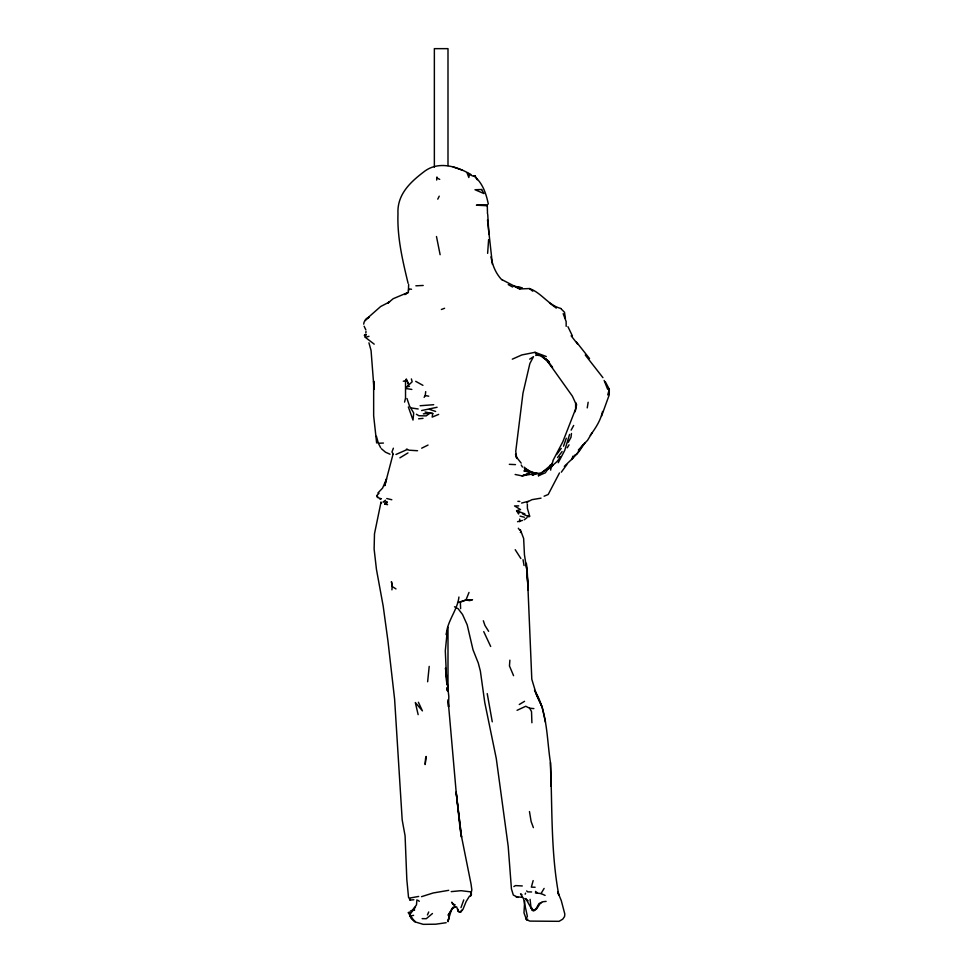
<?xml version="1.0" encoding="UTF-8"?>
<svg xmlns="http://www.w3.org/2000/svg" width="973" height="973" viewBox="0 0 973 973"><rect width="100%" height="100%" fill="white"/><g stroke="black" fill="none" stroke-linecap="round" stroke-linejoin="round"><path stroke-width="1.46" d="M488.616 239.626L487.631 253.357M605.279 381.684L609.305 389.273L609.268 394.783L601.545 416.14M519.618 521.71L519.728 519.047M408.332 292.581L408.66 284.469M524.921 898.505L526.065 899.076L532.34 910.4L535.32 910.083L538.981 903.576L541.547 902.397M488.896 234.42L487.741 214.449M524.702 900.694L523.985 912.893L526.527 919.74L529.932 921.103L559.098 921.322L562.747 919.157L564.559 916.554L564.814 914.036L561.287 900.645L557.651 891.742L558.782 895.026C550.669 851.375 552.396 806.726 550.45 762.552C546.644 738.227 547.665 711.981 534.53 690.21L542.265 707.322L545.427 722.124M509.876 660.18L509.463 665.946L513.562 675.676M536.853 473.036L532.328 475.006L535.466 473.146L532.401 474.046L532.328 475.006L540.003 473.048L538.458 475.736L545.379 472.756C548.991 466.067 557.444 463.987 560.12 456.592M550.682 470.141L550.864 467.855L553.09 464.948L551.715 464.316L538.458 475.736C541.45 471.978 546.315 469.217 550.864 467.855M458.928 597.021C457.492 610.217 447.094 620.944 446.303 634.7L447.276 630.893L445.306 650.876L446.838 684.615M416.931 899.843L416.468 904.926L412.078 910.728L414.62 907.894M365.824 333.07L365.982 331.44M408.21 386.001L408.429 383.739L406.264 379.239L405.522 380.808L405.534 398.042L404.586 402.092M487.327 205.741L476.417 205.181L487.291 204.804L487.497 213.805M427.634 681.769L429.202 666.396M391.924 589.845L392.265 585.32L391.426 581.647L392.289 586.573L395.975 588.92M424.119 397.349L425.25 395.549L425.7 391.62M448.31 920.19L449.271 915.836L448.079 921.65L447.544 920.981M571.479 433.484L570.981 437.351L568.305 442.301M425.067 412.029L432.742 413.489L432.17 417.113L438.665 414.389M587.254 407.882L588.154 402.25M609.305 389.273L607.736 394.904M469.473 174.179L468.828 177.512L467.101 172.975L472.501 175.967L474.982 175.76L477.257 179.737M363.695 324.143L364.097 322.075L366.712 318.512L369.326 317.113L365.216 320.117L380.711 306.483L389.528 301.934L387.984 303.004L393.214 298.687L408.113 292.423L404.841 294.564M471.528 894.041L470.616 895.926L471.832 889.796L471.078 884.226L460.302 830.468L456.142 791.998L461.482 837.133M575.152 411.774L576.624 404.549M381.392 502.944L380.99 502.25L374.483 533.824L374.119 549.027L376.454 569.412L383.18 606.057L387.935 640.854L394.612 699.234L402.19 819.947L405.084 835.807L406.823 879.556L408.538 897.483M436.682 180.066L436.95 176.989M602.555 411.457C600.669 420.348 595.634 428.132 590.27 435.32M470.616 895.926L470.859 891.888L461.02 890.684L451.204 891.633M533.155 880.589L531.343 887.133L535.101 887.254M448.298 920.008L451.521 909.597L448.127 915.301L453.296 907.371M569.57 434.42L564.741 450.377L558.234 462.722M563.513 446.218L566.286 438.227M571.747 459.524L572.915 456.191L573.34 457.736L564.328 466.347M460.983 907.627L463.768 899.903M393.372 448.2L391.961 452.019L393.408 454.245M552.956 460.557L562.808 441.827L575.615 408.976L575.651 402.688L576.271 404.622L572.379 396.145L547.775 361.591L552.567 367.344L543.712 357.103M525.165 894.199L525.578 893.153M392.97 454.452L384.736 485.746L386.549 478.862L382.559 488.13L377.901 492.995M460.618 608.636L460.326 602.153L465.958 600L469.01 592.423M551.715 464.316L552.944 461.457M559.463 472.951L548.2 494.503L544.089 496.206M427.415 914.948L428.728 911.981M536.658 908.843L540.112 903.576L542.606 901.776L546.133 901.375M413.878 899.733L410.047 900.11L410.387 899.368M437.765 199.161L439.237 196.169M571.139 430.127L573.669 425.456M461.81 910.144L460.874 911.847L458.295 911.531L456.617 906.8M525.894 918.95L527.378 916.42L523.51 898.687L520.555 893.822L521.978 894.734M410.338 913.951L415.459 906.958M535.381 892.934L541.049 893.555L544.114 888.41M592.01 432.997L587.534 440.319L578.351 450.025M567.223 447.811L569.047 444.843M469.533 896.06L466.152 901.509L462.966 909.329L460.874 911.847L458.295 911.531L458.137 909.354M585.126 442.557L579.069 451.423L573.34 457.736M386.062 503.515L387.558 504.646L384.882 504.099L387.072 502.068L383.046 502.056L385.563 500.231M379.932 499.173L381.44 498.65M561.312 472.197L566.845 464.595M556.678 454.427L561.226 448.431M557.505 457.578L562.102 451.557M582.973 444.746L576.843 454.099L574.228 455.498M379.032 493.287L376.66 495.646L377.39 497.434L380.917 498.699M412.078 910.728L414.109 909.84M453.199 907.177L451.533 909.062L455.437 906.824M520.373 532.535L521.102 531.745L520.36 529.653M526.831 502.895L528.315 501.326L521.564 503.065M364.449 335.211L366.298 334.724L364.449 335.211L365.313 337.339L374.216 344.162M384.882 504.099L387.072 502.068M408.368 290.197L409.706 289.005L411.53 289.273M536.476 908.502L533.386 910.594L530.881 906.629L530.078 899.344M432.474 913.513L426.296 918.694L422.136 918.646M524.204 519.825L527.123 517.527M527.354 504.209L527.39 508.344L529.665 516.189L529.02 516.858L522.452 513.841M432.742 413.489L429.908 413.233L426.113 415.897L418.913 415.739L416.383 414.255M406.909 386.707L412.163 381.805L411.397 378.947M404.975 294.454L407.237 292.958M529.665 359.146L533.496 356.665L529.859 363.586L522.988 393.104L515.751 451.314L516.76 458.502L515.544 454.05L516.42 457.042L521.175 463.099M399.915 457.833L407.979 452.919M519.266 704.513L524.544 701.326M410.594 915.946L413.622 915.35M513.866 886.549L515.508 885.588L522.306 885.941M526.527 919.74L527.694 919.12M528.594 501.375L531.976 499.66L541.037 498.152M421.686 448.188L428.047 445.062M517.052 710.314L525.797 706.264L529.64 708.235L533.873 708.599M414.23 909.573L412.017 910.582L414.632 909.95M459.998 911.701L460.788 911.348M512.321 359.159L521.808 354.95L535.041 352.311L546.291 356.519M395.95 454.488L407.432 449.417M535.795 355.449L539.2 354.768L542.727 355.96M441.377 309.487L444.588 308.283M528.4 473.583L522.027 475.882L515.143 474.471M529.543 473.401L522.027 475.882L532.401 474.046M465.958 600L469.691 600.645L472.513 599.709L465.958 600L457.541 602.64M365.313 337.339L368.986 336.317M421.625 410.545L437.084 407.273M410.472 910.923L414.413 909.974M517.551 521.698L522.428 520.446M421.516 896.668L433.155 892.983L448.711 890.331M406.629 386.913L409.475 386.342M403.284 381.234L405.522 380.808M446.169 922.708L435.77 924.204L423.255 924.35L414.559 921.723L411.08 918.244L410.241 915.313L412.832 919.424M418.621 418.804L423.012 418.354M418.682 896.437L409.134 898.176L410.047 900.11M423.328 413.878L429.908 413.233M474.982 175.76L473.802 175.845C482.559 182.729 486.159 193.566 488.3 204.075M420.117 405.741L433.69 404.707M550.146 465.118L553.09 464.948M415.872 285.807L423.206 285.466M518.791 287.412L516.079 287.132L522.148 287.813L513.902 286.098L519.813 288.957L529.409 288.555C541.523 292.642 548.431 305.449 560.801 308.417M376.417 436.305L378.363 443.262L383.435 443.056M515.751 896.656L522.513 897.374M518.718 505.887L514.535 505.924L520.543 509.597L516.578 510.691L518.573 513.987M531.611 891.961L527.682 891.864L526.661 890.94M509.329 464.328L515.483 464.62M417.551 450.73L409.074 450.207L406.446 449.125M517.867 501.314L519.837 501.448M411.543 408.003L418.183 408.976M406.228 388.568L411.847 389.443M527.865 515.872L529.665 516.189M538.069 473.462L523.912 470.859L534.372 473.06L524.362 468.645L529.628 471.479L524.082 467.125M425.25 395.549L428.74 396.193M541.706 356.021L536.695 355.072L535.041 352.311M532.34 910.4L534.201 910.752M386.755 498.517L391.815 499.745M520.081 516.14L524.374 517.235M470.835 174.495C457.249 166.48 439.091 160.849 425.006 170.98C410.74 181.671 396.923 194.223 397.981 213.744C397.106 237.4 402.591 260.46 408.088 283.301M455.157 904.805L452.652 904.002L451.825 902.178L455.23 907.006M429.434 409.353L435.636 411.457M453.15 166.942L462.163 170.129M390.003 454.209L385.515 452.214L381.428 448.748M541.049 893.555L545.111 895.428M437.169 178.12L439.723 179.373M519.813 288.957L502.482 279.932M518.001 897.447L513.318 895.051L511.433 888.884L508.198 846.388L496.266 758.441L484.749 702.409L480.37 671.066L478.302 663.1L473 649.757L467.198 624.861L462.564 614.535L458.137 608.733L454.488 606.787M524.848 513.866L516.578 510.691L519.618 512.795M508.259 284.603L512.625 287.023M415.714 381.343L422.927 385.344M541.037 355.753L546.899 359.84M542.058 356.909L549.368 362.236M549.49 302.931L556.276 308.1M418.025 900.341L419.314 901.314M529.409 288.555L532.766 291.195M535.503 891.402L537.315 892.825M530.857 907.809L532.304 909.025M526.065 899.076L528.132 900.803M415.313 921.613L409.597 916.055M546.096 359.025L549.465 362.09M561.007 308.757L564.51 312.272L565.41 318.439M576.503 342.119L589.553 358.587M502.019 279.993C495.865 273.754 492.508 265.349 490.964 256.848M585.247 354.999L602.932 377.67M571.139 335.794L577.682 344.187M518.317 528.242L520.081 530.516M410.144 915.508L408.186 912.552L409.888 912.078L410.192 912.954M515.204 549.696L520.871 558.514M488.628 631.319L484.968 625.493L483.338 620.762M521.224 464.997L522.452 467.052M529.64 708.235L531.526 711.567L531.903 722.757M378.363 443.262L380.65 447.714M567.952 326.709L572.404 335.94M406.264 379.239L408.429 383.739M542.265 707.322L536.597 695.148L531.805 679.263L527.33 573.097L524.447 554.805L523.644 538.495L521.102 531.745M483.739 631.611L490.672 646.461M418.39 702.238L422.416 710.874L415.313 702.542L418.147 714.656M604.148 380.431L607.651 389.309M380.99 502.25L381.452 503.309M377.463 496.254L377.865 497.276M563.172 313.659L566.14 321.504L566.177 326.344M533.386 827.634L531.112 821.48L529.47 811.567M408.356 406.957L413.014 420.068L413.695 412.978L409.487 405.911L406.982 398.529M364.133 326.247L365.86 329.883M368.937 342.812L371.066 350.535L374.058 389.407L373.656 381.063L373.656 415.775L376.636 442.958M436.476 236.512L440.124 254.719M487.23 693.603L492.265 721.808M523.036 559.706L524.058 565.52M492.423 264.364L487.497 219.849M461.543 836.999L456.361 794.248L448.067 699.648M446.729 683.082L445.525 667.952L448.821 696.425L448.553 706.885L448.115 701.034M527.889 584.566L526.32 563.27L528.157 590.052M550.852 779.337L551.034 786.172L550.45 762.552M447.994 165.605L447.994 48.65L434.359 48.65L434.359 167.125M447.994 627.33L447.994 691.122M425.529 758.891L425.165 764.571L426.186 756.471L425.529 758.891M481.611 189.516L475.019 189.735L483.97 193.566L481.611 189.516M447.325 690.635L447.081 687.619L447.325 690.648"/></g></svg>
